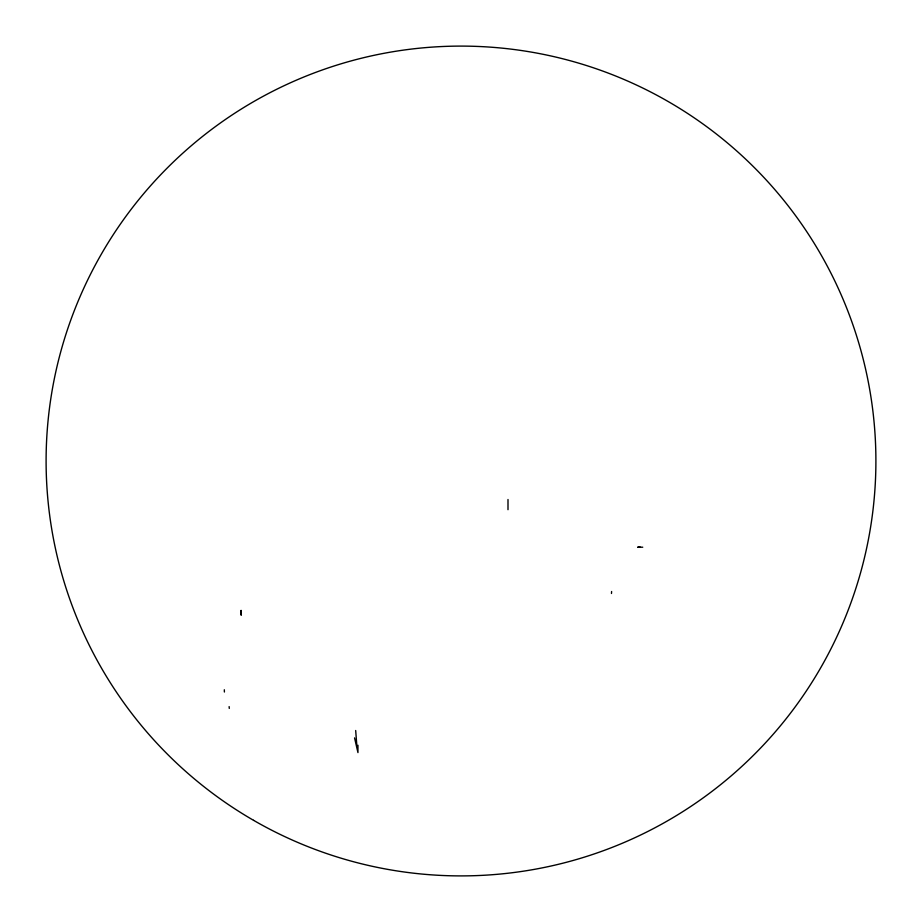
<?xml version="1.0" encoding="UTF-8"?>
<svg xmlns="http://www.w3.org/2000/svg" width="922" height="922" viewBox="0 0 922 922"><rect width="100%" height="100%" fill="white"/><g stroke="black" fill="none" stroke-linecap="round" stroke-linejoin="round"><path stroke-width="1.38" d="M611.47 593.491L611.609 591.509M640.202 547.069L637.655 547.207L642.749 547.207M354.555 737.877L357.955 752.594L357.955 745.241M355.685 730.512L356.814 745.241M229.14 706.598L229.278 708.43M224.323 689.748L224.392 692.019M507.999 499.505L507.999 509.693M241.091 610.479L241.172 615.009L241.091 610.479M253.55 820.315A414.9 414.9 0 0 0 875.9 461A414.9 414.9 0 0 0 253.55 101.685A414.9 414.9 0 0 0 253.55 820.315"/></g></svg>
